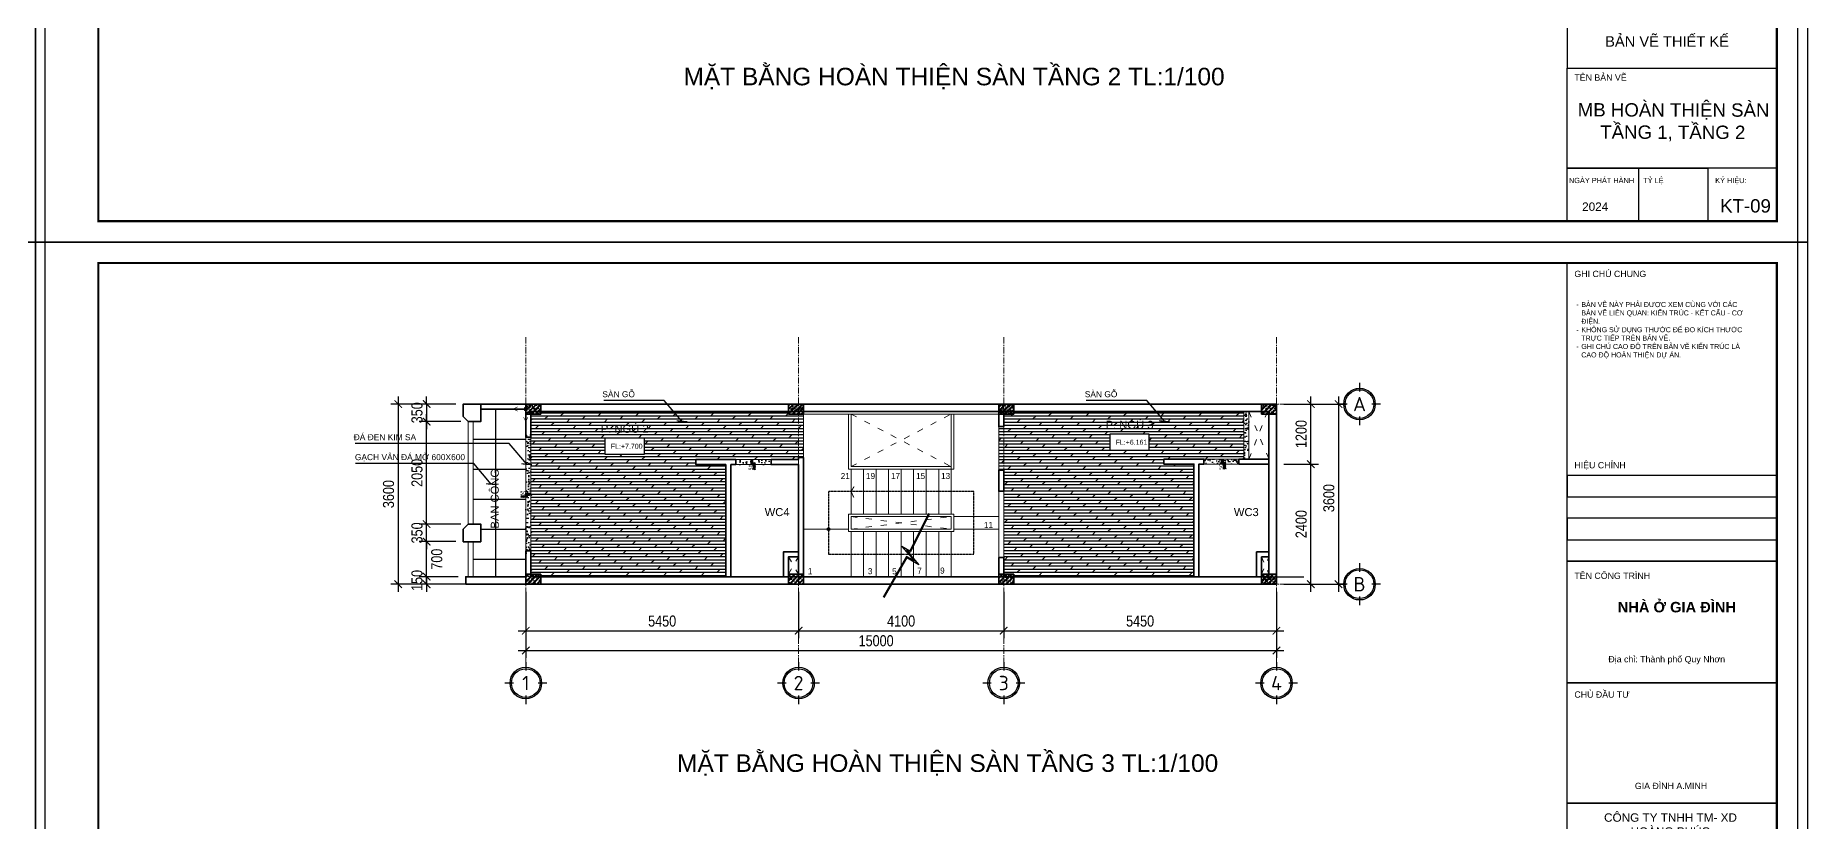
# Model space of a CAD drawing. Header units: inches. Extents: x 236662 to 497023, y -248575 to 81795.
# Drawn here: x 352879 to 388193, y -39983 to -24273 of the extents above; entities that cross this region are included whole.
import ezdxf
from ezdxf.enums import TextEntityAlignment as Align

# ---------------------------------------------------------------- set-up
doc = ezdxf.new("R2010")
doc.units = ezdxf.units.IN
doc.header["$LTSCALE"] = 10
doc.header["$MEASUREMENT"] = 0
for name, pattern in [('ACAD_ISO03W100', [30, 12, -18]), ('CENTER', [2, 1.25, -0.25, 0.25, -0.25]), ('DASHED2', [0.375, 0.25, -0.125])]:
    doc.linetypes.add(name, pattern=pattern)
for name, color, linetype in [('01. HP_TEXT', 9, 'Continuous'), ('07. HP_KY HIEU', 43, 'Continuous'), ('07. HP_KY HIEU @ 1', 43, 'Continuous'), ('08. HP_DIM', 118, 'Continuous'), ('hach', 7, 'Continuous'), ('TEXT', 2, 'Continuous')]:
    doc.layers.add(name, color=color, linetype=linetype)
for name, color, linetype, lineweight in [('02. HP_BE TONG', 1, 'Continuous', 35), ('03. HP_TUONG', 2, 'Continuous', 35), ('05. HP_TRUC', 251, 'CENTER', 5), ('06. HP_THAY 1', 134, 'Continuous', 15), ('06. HP_THAY 2', 147, 'Continuous', 13), ('09_HP_HATCH', 8, 'Continuous', 5), ('14. HP_OPENING', 250, 'ACAD_ISO03W100', 5), ('GHICHU', 7, 'Continuous', 9), ('N KHUAT', 8, 'Continuous', 5)]:
    doc.layers.add(name, color=color, linetype=linetype, lineweight=lineweight)
doc.layers.add('Tpl_Bound', color=1, linetype='Continuous', plot=False)
doc.styles.add('AVO', font='VAVOB.TTF')
doc.styles.add('BAOANNOTE', font='arial.ttf', dxfattribs={"width": 0.8})
doc.styles.add('ISOCP50', font='isocpeur.ttf')
doc.styles.get("Standard").update_dxf_attribs({"font": 'arial.ttf'})
doc.styles.add('TA1', font='arial.ttf')
doc.styles.add('Tahoma', font='tahoma.ttf')
doc.styles.add('TEXT (none)', font='arial.ttf')
doc.styles.add('text2', font='VHELVCN.TTF')
doc.dimstyles.new('AL-100', dxfattribs={"dimtxt": 220, "dimasz": 150, "dimexe": 150, "dimexo": 150, "dimgap": 80, "dimtad": 1, "dimdec": 0, "dimzin": 9, "dimtxsty": 'text2', "dimblk": 'ARCHTICK', "dimcen": 1, "dimdle": 150, "dimclrd": 256, "dimclre": 256, "dimclrt": 7, "dimadec": 0, "dimazin": 0, "dimtfac": 1, "dimtdec": 0, "dimtix": 1, "dimtmove": 2, "dimatfit": 3, "dimldrblk": 'ARCHTICK', "dimfxl": 1, "dimtolj": 1, "dimtzin": 0, "dimlwd": -1, "dimlwe": -1, "dimarcsym": 0})
pattern_1 = [(50, (0, 0), (179.315046, -15.688034), [18.75, -206.25]), (355, (0, 0), (-34.68783, 188.04803), [15, -165]), (100.451444, (14.94, -1.3), (144.62721, 172.36), [15.93505, -175.28553]), (46.1842, (0, 50), (266.81033, -41.37982), [28.125, -309.375]), (96.635635, (22.23, 46.55), (233.66549, 243.52965), [23.90259, -262.92844]), (351.18416, (0, 50), (233.66549, 243.52965), [22.5, -247.5]), (21, (25, 37.5), (149.226763, -100.65472), [18.75, -206.25]), (326, (25, 37.5), (60.82883, 181.28751), [15, -165]), (71.451445, (37.44, 29.11), (210.055594, 80.63279), [15.93505, -175.28553]), (37.5, (0, 0), (3.039964, 83.223463), [0, -163, 0, -167.5, 0, -165.625]), (7.5, (0, 0), (65.767384, 98.602928), [0, -95.5, 0, -159.25, 0, -63.125]), (327.5, (-55.75, 0), (133.455609, -5.638718), [0, -62.5, 0, -195, 0, -258.75]), (317.5, (-80.75, 0), (145.796542, 25.026246), [0, -81.25, 0, -129.5, 0, -183.75])]
pattern_2 = [(0, (0, 0), (0, 62.5), []), (45, (0, 0), (-125, 125), [88.38835, -176.7767])]

# ---------------------------------------------------------------- blocks, each defined once
blk = doc.blocks.new('_ArchTick')
at = {"color": 0, "linetype": 'ByBlock', "const_width": 0.15}
blk.add_lwpolyline([(-0.5, -0.5), (0.5, 0.5)], dxfattribs=at)
blk = doc.blocks.new('*D1162')
at = {"layer": '08. HP_DIM', "transparency": 16777216}
for p, q in [((362679, -35389), (362679, -36712)), ((377679, -35389), (377679, -36712)), ((362529, -36562), (377829, -36562))]:
    blk.add_line(p, q, dxfattribs=at)
at = {"layer": 'Defpoints', "color": 0, "transparency": 16777216}
for p in [(362679, -35239), (377679, -35239), (377679, -36562)]:
    blk.add_point(p, dxfattribs=at)
at = {"layer": '08. HP_DIM', "transparency": 16777216, "xscale": 150, "yscale": 150, "zscale": 150, "rotation": 180}
blk.add_blockref('_ArchTick', (362679, -36562), dxfattribs=at)
at = {"layer": '08. HP_DIM', "transparency": 16777216, "xscale": 150, "yscale": 150, "zscale": 150}
blk.add_blockref('_ArchTick', (377679, -36562), dxfattribs=at)
at = {"layer": '08. HP_DIM', "color": 7, "transparency": 16777216, "insert": (369679, -36370), "char_height": 220, "attachment_point": 5, "style": 'text2'}
blk.add_mtext('\\A1;15000', dxfattribs=at)
blk = doc.blocks.new('grid test1')
at = {"ltscale": 20}
for p, q in [((0, 440), (0, 260)), ((-260, 0), (-440, 0)), ((440, 0), (260, 0)), ((0, -260), (0, -440))]:
    blk.add_line(p, q, dxfattribs=at)
at = {"color": 251, "ltscale": 20, "true_color": 0x636466}
for radius in [330, 300]:
    blk.add_circle((0, 0), radius, dxfattribs=at)
at = {"layer": '01. HP_TEXT', "color": 2, "ltscale": 20, "true_color": 0xf1eb1f, "style": 'ISOCP50'}
blk.add_attdef('GRID', text='', height=300, dxfattribs=at).set_placement((-37, 0), align=Align.MIDDLE_CENTER)
blk = doc.blocks.new('zcsadsdasd3')
at = {"layer": '05. HP_TRUC', "ltscale": 10}
for p, q in [((-15000, 4933), (-15000, -1554)), ((-9550, 4933), (-9550, -1554)), ((-5450, 4933), (-5450, -1554)), ((0, 4933), (0, -1554)), ((-15930, 3600), (1239, 3600)), ((-15930, 0), (1239, 0))]:
    blk.add_line(p, q, dxfattribs=at)
at = {"layer": '07. HP_KY HIEU @ 1', "ltscale": 20}
ref = blk.add_blockref('grid test1', (1659, 3600), dxfattribs=dict(at, xscale=0.9555000001564621, yscale=0.9555000001564621, zscale=0.9555000001564621))
ref.add_attrib('GRID', 'A', dxfattribs={"layer": 'TEXT', "ltscale": 20, "height": 287, "style": 'ISOCP50'}).set_placement((1659, 3600), align=Align.MIDDLE_CENTER)
ref = blk.add_blockref('grid test1', (1659, 0), dxfattribs=dict(at, xscale=0.9555000001564621, yscale=0.9555000001564621, zscale=0.9555000001564621))
ref.add_attrib('GRID', 'B', dxfattribs={"layer": 'TEXT', "ltscale": 20, "height": 287, "style": 'ISOCP50'}).set_placement((1659, 0), align=Align.MIDDLE_CENTER)
ref = blk.add_blockref('grid test1', (-15000, -1975), dxfattribs=dict(at, xscale=0.9555000001564621, yscale=0.9555000001564621, zscale=0.9555000001564621))
ref.add_attrib('GRID', '1', dxfattribs={"layer": 'TEXT', "ltscale": 20, "height": 287, "style": 'ISOCP50'}).set_placement((-15000, -1975), align=Align.MIDDLE_CENTER)
ref = blk.add_blockref('grid test1', (-9550, -1975), dxfattribs=dict(at, xscale=0.9555000001564621, yscale=0.9555000001564621, zscale=0.9555000001564621))
ref.add_attrib('GRID', '2', dxfattribs={"layer": 'TEXT', "ltscale": 20, "height": 287, "style": 'ISOCP50'}).set_placement((-9550, -1975), align=Align.MIDDLE_CENTER)
ref = blk.add_blockref('grid test1', (-5450, -1975), dxfattribs=dict(at, xscale=0.9555000001564621, yscale=0.9555000001564621, zscale=0.9555000001564621))
ref.add_attrib('GRID', '3', dxfattribs={"layer": 'TEXT', "ltscale": 20, "height": 287, "style": 'ISOCP50'}).set_placement((-5450, -1975), align=Align.MIDDLE_CENTER)
ref = blk.add_blockref('grid test1', (0, -1975), dxfattribs=dict(at, xscale=0.9555000001564621, yscale=0.9555000001564621, zscale=0.9555000001564621))
ref.add_attrib('GRID', '4', dxfattribs={"layer": 'TEXT', "ltscale": 20, "height": 287, "style": 'ISOCP50'}).set_placement((0, -1975), align=Align.MIDDLE_CENTER)
blk = doc.blocks.new('*D1167')
at = {"layer": '08. HP_DIM', "transparency": 16777216}
for p, q in [((377829, -32839), (378516, -32839)), ((378366, -35389), (378366, -32689)), ((377829, -35239), (378516, -35239))]:
    blk.add_line(p, q, dxfattribs=at)
at = {"layer": 'Defpoints', "color": 0, "transparency": 16777216}
for p in [(377679, -32839), (378366, -32839), (377679, -35239)]:
    blk.add_point(p, dxfattribs=at)
at = {"layer": '08. HP_DIM', "transparency": 16777216, "xscale": 150, "yscale": 150, "zscale": 150}
for p, rotation in [((378366, -32839), 90), ((378366, -35239), 270)]:
    blk.add_blockref('_ArchTick', p, dxfattribs=dict(at, rotation=rotation))
at = {"layer": '08. HP_DIM', "color": 7, "transparency": 16777216, "insert": (378173, -34039), "char_height": 220, "attachment_point": 5, "rotation": 90, "style": 'text2'}
blk.add_mtext('\\A1;2400', dxfattribs=at)
blk = doc.blocks.new('*D1168')
at = {"layer": '08. HP_DIM', "transparency": 16777216}
for p, q in [((377829, -31639), (378516, -31639)), ((378366, -32989), (378366, -31489)), ((377829, -32839), (378516, -32839))]:
    blk.add_line(p, q, dxfattribs=at)
at = {"layer": 'Defpoints', "color": 0, "transparency": 16777216}
for p in [(377679, -31639), (378366, -31639), (377679, -32839)]:
    blk.add_point(p, dxfattribs=at)
at = {"layer": '08. HP_DIM', "transparency": 16777216, "xscale": 150, "yscale": 150, "zscale": 150}
for p, rotation in [((378366, -31639), 90), ((378366, -32839), 270)]:
    blk.add_blockref('_ArchTick', p, dxfattribs=dict(at, rotation=rotation))
at = {"layer": '08. HP_DIM', "color": 7, "transparency": 16777216, "insert": (378173, -32239), "char_height": 220, "attachment_point": 5, "rotation": 90, "style": 'text2'}
blk.add_mtext('\\A1;1200', dxfattribs=at)
blk = doc.blocks.new('KHUNG TEN A-3')
at = {"layer": '01. HP_TEXT'}
for points in [[(365, 220.95), (365, 292), (415, 292), (415, 220.95)], [(365, 241.41), (365, 236.3), (415, 236.3), (415, 241.41)], [(365, 231.18), (365, 236.3), (415, 236.3), (415, 231.18)], [(365, 231.18), (365, 226.07), (415, 226.07), (415, 231.18)], [(365, 220.95), (365, 226.07), (415, 226.07), (415, 220.95)], [(365, 191.95), (365, 220.95), (415, 220.95), (415, 191.95)], [(365, 163.34), (365, 191.95), (415, 191.95), (415, 163.34)], [(365, 116.74), (365, 163.34), (415, 163.34), (415, 116.74)], [(365, 61.35), (365, 41.47), (415, 41.47), (415, 61.35)], [(365, 17.61), (365, 41.47), (415, 41.47), (415, 17.61)], [(365, 5), (365, 17.61), (398.56, 17.61), (398.56, 5)], [(398.56, 5), (382.12, 5), (382.12, 17.61), (398.56, 17.61)], [(398.56, 5), (415, 5), (415, 17.61), (398.56, 17.61)]]:
    blk.add_lwpolyline(points, close=True, dxfattribs=at)
at = {"layer": '02. HP_BE TONG', "color": 1, "const_width": 0.5}
blk.add_lwpolyline([(15, 5), (415, 5), (415, 292), (15, 292)], close=True, dxfattribs=at)
at = {"layer": '06. HP_THAY 1'}
blk.add_lwpolyline([(0, 297), (420, 297), (420, 0), (0, 0)], close=True, dxfattribs=at)
at = {"layer": 'Defpoints'}
blk.add_lwpolyline([(0, 0), (420, 0), (420, 297), (0, 297)], close=True, dxfattribs=at)
at = {"layer": '01. HP_TEXT', "color": 7, "style": 'TA1'}
for s, height, p in [('GHI CHÚ CHUNG', 1.5, (366.75, 288.67)), ('HIỆU CHỈNH', 1.5, (366.75, 243.09)), ('TÊN CÔNG TRÌNH', 1.5, (366.75, 216.75)), ('CHỦ ĐẦU TƯ', 1.5, (366.75, 188.44)), ('TÊN BẢN VẼ', 1.5, (366.75, 38.47)), ('NGÀY PHÁT HÀNH', 1.25, (365.46, 14.06)), ('TỶ LỆ', 1.25, (383.16, 14.06)), ('KÝ HIỆU:', 1.25, (400.31, 14.06)), ('2024', 2, (368.6, 7.45))]:
    blk.add_text(s, height=height, dxfattribs=at).set_placement(p)
at = {"layer": '01. HP_TEXT', "style": 'TA1'}
blk.add_text('BẢN VẼ THIẾT KẾ', height=2.5, dxfattribs=at).set_placement((388.83, 47.82), align=Align.MIDDLE_CENTER)
at = {"layer": '01. HP_TEXT', "attachment_point": 1}
for s, width, gutter_width, heights, insert, char_height, style in [('\\pi-1.2,l2.4,t2.4,4.8;-^IBẢN VẼ NÀY PHẢI ĐƯỢC XEM CÙNG VỚI CÁC \\P\\pi0,t4.8;BẢN VẼ LIÊN QUAN: KIẾN TRÚC - KẾT CẤU - CƠ \\PĐIỆN.\\P\\pi-1.2,t2.4,4.8;-^IKHÔNG SỬ DỤNG THƯỚC ĐỂ ĐO KÍCH THƯỚC \\P\\pi0,t4.8;TRỰC TIẾP TRÊN BẢN VẼ.\\P\\pi-1.2,t2.4,4.8;-^IGHI CHÚ CAO ĐỘ TRÊN BẢN VẼ KIẾN TRÚC LÀ \\P\\pi0,t4.8;CAO ĐỘ HOÀN THIỆN DỰ ÁN.', 42.6333, 2.41, [32.36], (366, 282.73), 1.2, 'TEXT (none)'), ('\\pi10.25739;{\\fArial|b1|i0|c0|p34;NHÀ Ở GIA ĐÌNH}', 48.1904, 0.0339, [17.72], (366.81, 211.27), 2.5, 'TA1'), ('\\pi9.5649;CÔNG TY TNHH TM- XD \\P\\pi11.2177;      HOÀNG PHÚC', 53.4572, 0.0255, [0], (364.26, 160.88), 2, 'TA1')]:
    blk.add_mtext_dynamic_manual_height_columns(s, width=width, gutter_width=gutter_width, heights=heights, dxfattribs=dict(at, insert=insert, char_height=char_height, style=style))
at = {"layer": '01. HP_TEXT', "color": 7, "char_height": 1.5, "attachment_point": 1, "style": 'TA1'}
for s, width, insert in [('\\A1;\\pi-0.44848,l3,t7.05152,17.55152;Địa chỉ: Thành phố Quy Nhơn', 34.8513, (372.3, 198.36)), ('\\A1;\\pi-1.5,l3,t6,16.5;GIA ĐÌNH A.MINH', 42.6333, (379.66, 168.17))]:
    blk.add_mtext_dynamic_manual_height_columns(s, width=width, gutter_width=2.41, heights=[62.37], dxfattribs=dict(at, insert=insert))
blk = doc.blocks.new('*D1187')
at = {"layer": '08. HP_DIM', "transparency": 16777216}
for p, q in [((361279, -31639), (360548, -31639)), ((360698, -31639), (360698, -31489)), ((360698, -31639), (360698, -31989)), ((361379, -31989), (360548, -31989)), ((360698, -31989), (360698, -32139))]:
    blk.add_line(p, q, dxfattribs=at)
at = {"layer": 'Defpoints', "color": 0, "transparency": 16777216}
for p in [(361429, -31639, 6), (360698, -31989), (361529, -31989, 6)]:
    blk.add_point(p, dxfattribs=at)
at = {"layer": '08. HP_DIM', "transparency": 16777216, "xscale": 150, "yscale": 150, "zscale": 150}
for p, rotation in [((360698, -31639), 270), ((360698, -31989), 90)]:
    blk.add_blockref('_ArchTick', p, dxfattribs=dict(at, rotation=rotation))
at = {"layer": '08. HP_DIM', "color": 7, "transparency": 16777216, "insert": (360506, -31814), "char_height": 220, "attachment_point": 5, "rotation": 90, "style": 'text2'}
blk.add_mtext('\\A1;350', dxfattribs=at)
blk = doc.blocks.new('*D1188')
at = {"layer": '08. HP_DIM', "transparency": 16777216}
for p, q in [((360698, -35089), (360698, -34939)), ((361329, -35089), (360548, -35089)), ((361279, -35239), (360548, -35239)), ((360698, -35089), (360698, -35239)), ((360698, -35239), (360698, -35389))]:
    blk.add_line(p, q, dxfattribs=at)
at = {"layer": 'Defpoints', "color": 0, "transparency": 16777216}
for p in [(360698, -35239), (361429, -35239, 6), (361479, -35089, 6)]:
    blk.add_point(p, dxfattribs=at)
at = {"layer": '08. HP_DIM', "transparency": 16777216, "xscale": 150, "yscale": 150, "zscale": 150}
for p, rotation in [((360698, -35089), 270), ((360698, -35239), 90)]:
    blk.add_blockref('_ArchTick', p, dxfattribs=dict(at, rotation=rotation))
at = {"layer": '08. HP_DIM', "color": 7, "transparency": 16777216, "insert": (360506, -35164), "char_height": 220, "attachment_point": 5, "rotation": 90, "style": 'text2'}
blk.add_mtext('\\A1;150', dxfattribs=at)
blk = doc.blocks.new('Level mark - Plan 2')
blk.add_lwpolyline([(12.53, 0.4), (12.53, 3.6), (4.64, 3.6), (4.64, 0.4)], close=True)
at = {"style": 'BAOANNOTE', "flags": 8}
blk.add_attdef('FL%%P0.000', text='', height=2, dxfattribs=at).set_placement((9, 2), align=Align.MIDDLE_CENTER)
blk = doc.blocks.new('*D1326')
at = {"layer": '08. HP_DIM', "transparency": 16777216}
for p, q in [((-15000, -3750), (-15000, -5073)), ((0, -3750), (0, -5073)), ((-15150, -4923), (150, -4923))]:
    blk.add_line(p, q, dxfattribs=at)
at = {"layer": 'Defpoints', "color": 0, "transparency": 16777216}
for p in [(-15000, -3600), (0, -3600), (0, -4923)]:
    blk.add_point(p, dxfattribs=at)
at = {"layer": '08. HP_DIM', "transparency": 16777216, "xscale": 150, "yscale": 150, "zscale": 150, "rotation": 180}
blk.add_blockref('_ArchTick', (-15000, -4923), dxfattribs=at)
at = {"layer": '08. HP_DIM', "transparency": 16777216, "xscale": 150, "yscale": 150, "zscale": 150}
blk.add_blockref('_ArchTick', (0, -4923), dxfattribs=at)
at = {"layer": '08. HP_DIM', "color": 7, "transparency": 16777216, "insert": (-8000, -4731), "char_height": 220, "attachment_point": 5, "style": 'text2'}
blk.add_mtext('\\A1;15000', dxfattribs=at)
blk = doc.blocks.new('COT')
at = {"layer": '09_HP_HATCH'}
h = blk.add_hatch(dxfattribs=at)
h.set_pattern_fill('CHAU-01', color=256, scale=15, pattern_type=2)
h.set_pattern_definition([(50, (-55276.965, -37444.2), (107.58903, -9.41282), [11.25, -123.75]), (355, (-55276.97, -37444.2), (-20.8127, 112.82882), [9, -99]), (100.4514, (-55268, -37444.99), (86.7764, 103.41593), [9.56103, -105.17132]), (46.1842, (-55276.97, -37414.2), (160.08616, -24.82785), [16.875, -185.625]), (96.6356, (-55263.62, -37416.27), (140.1994, 146.11768), [14.34154, -157.75695]), (351.1842, (-55276.97, -37414.2), (140.1993, 146.1178), [13.5, -148.5]), (21, (-55261.965, -37421.7), (89.53606, -60.39283), [11.25, -123.75]), (326, (-55261.97, -37421.7), (36.4973, 108.7725), [9, -99]), (71.4514, (-55254.5, -37426.73), (126.0334, 48.37957), [9.56103, -105.17132]), (37.5, (-55276.965, -37444.2), (1.823978, 49.934078), [0, -97.8, 0, -100.5, 0, -99.375]), (7.5, (-55276.965, -37444.2), (39.46043, 59.161757), [0, -57.3, 0, -95.55, 0, -37.875]), (327.5, (-55310.415, -37444.2), (80.073365, -3.38323), [0, -37.5, 0, -117, 0, -155.25]), (317.5, (-55325.415, -37444.2), (87.477925, 15.01575), [0, -48.75, 0, -77.7, 0, -110.25]), (45, (-55276.965, -37444.2), (-45.07806, 45.07806), []), (45, (-55276.965, -37425.827), (-45.07806, 45.07806), [])])
h.paths.add_polyline_path([(0, -200), (300, -200), (300, 0), (0, 0)])
at = {"layer": '02. HP_BE TONG'}
blk.add_lwpolyline([(0, -200), (300, -200), (300, 0), (0, 0)], close=True, dxfattribs=at)
blk = doc.blocks.new('ádasdwdczxzc')
at = {"layer": '03. HP_TUONG'}
for p in [(-15000, 3600), (-9750, 3600), (-5550, 3600), (-300, 3600), (-15000, 200), (-9750, 200), (-5550, 200), (-300, 200)]:
    blk.add_blockref('COT', p, dxfattribs=at)
blk = doc.blocks.new('*D1327')
at = {"layer": '08. HP_DIM', "transparency": 16777216}
for p, q in [((-15000, -3750), (-15000, -4679)), ((-9550, -3750), (-9550, -4679)), ((-15150, -4529), (-9400, -4529))]:
    blk.add_line(p, q, dxfattribs=at)
at = {"layer": 'Defpoints', "color": 0, "transparency": 16777216}
for p in [(-15000, -3600), (-9550, -3600), (-9550, -4529)]:
    blk.add_point(p, dxfattribs=at)
at = {"layer": '08. HP_DIM', "transparency": 16777216, "xscale": 150, "yscale": 150, "zscale": 150, "rotation": 180}
blk.add_blockref('_ArchTick', (-15000, -4529), dxfattribs=at)
at = {"layer": '08. HP_DIM', "transparency": 16777216, "xscale": 150, "yscale": 150, "zscale": 150}
blk.add_blockref('_ArchTick', (-9550, -4529), dxfattribs=at)
at = {"layer": '08. HP_DIM', "color": 7, "transparency": 16777216, "insert": (-12275, -4337), "char_height": 220, "attachment_point": 5, "style": 'text2'}
blk.add_mtext('\\A1;5450', dxfattribs=at)
blk = doc.blocks.new('*D1328')
at = {"layer": '08. HP_DIM', "transparency": 16777216}
for p, q in [((-9550, -3750), (-9550, -4679)), ((-5450, -3750), (-5450, -4679)), ((-9700, -4529), (-5300, -4529))]:
    blk.add_line(p, q, dxfattribs=at)
at = {"layer": 'Defpoints', "color": 0, "transparency": 16777216}
for p in [(-9550, -3600), (-5450, -3600), (-5450, -4529)]:
    blk.add_point(p, dxfattribs=at)
at = {"layer": '08. HP_DIM', "transparency": 16777216, "xscale": 150, "yscale": 150, "zscale": 150, "rotation": 180}
blk.add_blockref('_ArchTick', (-9550, -4529), dxfattribs=at)
at = {"layer": '08. HP_DIM', "transparency": 16777216, "xscale": 150, "yscale": 150, "zscale": 150}
blk.add_blockref('_ArchTick', (-5450, -4529), dxfattribs=at)
at = {"layer": '08. HP_DIM', "color": 7, "transparency": 16777216, "insert": (-7500, -4337), "char_height": 220, "attachment_point": 5, "style": 'text2'}
blk.add_mtext('\\A1;4100', dxfattribs=at)
blk = doc.blocks.new('*D1329')
at = {"layer": '08. HP_DIM', "transparency": 16777216}
for p, q in [((-5450, -3750), (-5450, -4679)), ((0, -3750), (0, -4679)), ((-5600, -4529), (150, -4529))]:
    blk.add_line(p, q, dxfattribs=at)
at = {"layer": 'Defpoints', "color": 0, "transparency": 16777216}
for p in [(-5450, -3600), (0, -3600), (0, -4529)]:
    blk.add_point(p, dxfattribs=at)
at = {"layer": '08. HP_DIM', "transparency": 16777216, "xscale": 150, "yscale": 150, "zscale": 150, "rotation": 180}
blk.add_blockref('_ArchTick', (-5450, -4529), dxfattribs=at)
at = {"layer": '08. HP_DIM', "transparency": 16777216, "xscale": 150, "yscale": 150, "zscale": 150}
blk.add_blockref('_ArchTick', (0, -4529), dxfattribs=at)
at = {"layer": '08. HP_DIM', "color": 7, "transparency": 16777216, "insert": (-2725, -4337), "char_height": 220, "attachment_point": 5, "style": 'text2'}
blk.add_mtext('\\A1;5450', dxfattribs=at)
blk = doc.blocks.new('*D1330')
at = {"layer": '08. HP_DIM', "transparency": 16777216}
for p, q in [((365, 0), (1389, 0)), ((1239, 150), (1239, -3750)), ((365, -3600), (1389, -3600))]:
    blk.add_line(p, q, dxfattribs=at)
at = {"layer": 'Defpoints', "color": 0, "transparency": 16777216}
for p in [(215, 0), (215, -3600), (1239, -3600)]:
    blk.add_point(p, dxfattribs=at)
at = {"layer": '08. HP_DIM', "transparency": 16777216, "xscale": 150, "yscale": 150, "zscale": 150}
for p, rotation in [((1239, 0), 90), ((1239, -3600), 270)]:
    blk.add_blockref('_ArchTick', p, dxfattribs=dict(at, rotation=rotation))
at = {"layer": '08. HP_DIM', "color": 7, "transparency": 16777216, "insert": (1047, -1880), "char_height": 220, "attachment_point": 5, "rotation": 90, "style": 'text2'}
blk.add_mtext('\\A1;3600', dxfattribs=at)
blk = doc.blocks.new('Step Symbol - Metric')
h = blk.add_hatch()
h.set_pattern_fill('_USER', color=0, angle=45, style=0, pattern_type=0)
h.set_pattern_definition([(45, (0, 4), (-0.70711, 0.70711), [])])
h.paths.add_polyline_path([(8, 0), (8, -3), (-3, -3), (-3, 1), (-8, 1), (-8, 4), (0, 4), (0, 0)])
at = {"color": 0}
blk.add_lwpolyline([(8, 0), (0, 0), (0, 4), (-8, 4)], dxfattribs=at)
blk.add_attdef('Step', (2, 2), '', height=3, dxfattribs=at)
blk = doc.blocks.new('*D1325')
at = {"layer": '08. HP_DIM', "transparency": 16777216}
for p, q in [((-17549, 150), (-17549, -3750)), ((-16400, 0), (-17699, 0)), ((-16400, -3600), (-17699, -3600))]:
    blk.add_line(p, q, dxfattribs=at)
at = {"layer": 'Defpoints', "color": 0, "transparency": 16777216}
for p in [(-16250, 0, 6), (-17549, -3600), (-16250, -3600, 6)]:
    blk.add_point(p, dxfattribs=at)
at = {"layer": '08. HP_DIM', "transparency": 16777216, "xscale": 150, "yscale": 150, "zscale": 150}
for p, rotation in [((-17549, 0), 90), ((-17549, -3600), 270)]:
    blk.add_blockref('_ArchTick', p, dxfattribs=dict(at, rotation=rotation))
at = {"layer": '08. HP_DIM', "color": 7, "transparency": 16777216, "insert": (-17742, -1800), "char_height": 220, "attachment_point": 5, "rotation": 90, "style": 'text2'}
blk.add_mtext('\\A1;3600', dxfattribs=at)
blk = doc.blocks.new('*D1211')
at = {"layer": '08. HP_DIM', "transparency": 16777216}
for p, q in [((360698, -35239), (360698, -34239)), ((361279, -34389), (360548, -34389)), ((361329, -35089), (360548, -35089))]:
    blk.add_line(p, q, dxfattribs=at)
at = {"layer": 'Defpoints', "color": 0, "transparency": 16777216}
for p in [(360698, -34389), (361429, -34389, -319), (361479, -35089, -319)]:
    blk.add_point(p, dxfattribs=at)
at = {"layer": '08. HP_DIM', "transparency": 16777216, "xscale": 150, "yscale": 150, "zscale": 150}
for p, rotation in [((360698, -34389), 90), ((360698, -35089), 270)]:
    blk.add_blockref('_ArchTick', p, dxfattribs=dict(at, rotation=rotation))
at = {"layer": '08. HP_DIM', "color": 7, "transparency": 16777216, "insert": (360901, -34739), "char_height": 220, "attachment_point": 5, "rotation": 90, "style": 'text2'}
blk.add_mtext('\\A1;700', dxfattribs=at)
blk = doc.blocks.new('*D1212')
at = {"layer": '08. HP_DIM', "transparency": 16777216}
for p, q in [((360698, -34039), (360698, -33889)), ((361379, -34039), (360548, -34039)), ((360698, -34389), (360698, -34039)), ((361279, -34389), (360548, -34389)), ((360698, -34389), (360698, -34539))]:
    blk.add_line(p, q, dxfattribs=at)
at = {"layer": 'Defpoints', "color": 0, "transparency": 16777216}
for p in [(360698, -34039), (361529, -34039, -319), (361429, -34389, -319)]:
    blk.add_point(p, dxfattribs=at)
at = {"layer": '08. HP_DIM', "transparency": 16777216, "xscale": 150, "yscale": 150, "zscale": 150}
for p, rotation in [((360698, -34039), 270), ((360698, -34389), 90)]:
    blk.add_blockref('_ArchTick', p, dxfattribs=dict(at, rotation=rotation))
at = {"layer": '08. HP_DIM', "color": 7, "transparency": 16777216, "insert": (360506, -34214), "char_height": 220, "attachment_point": 5, "rotation": 90, "style": 'text2'}
blk.add_mtext('\\A1;350', dxfattribs=at)
blk = doc.blocks.new('*D1213')
at = {"layer": '08. HP_DIM', "transparency": 16777216}
for p, q in [((361379, -31989), (360548, -31989)), ((360698, -34189), (360698, -31839)), ((361379, -34039), (360548, -34039))]:
    blk.add_line(p, q, dxfattribs=at)
at = {"layer": 'Defpoints', "color": 0, "transparency": 16777216}
for p in [(360698, -31989), (361529, -31989, -319), (361529, -34039, -319)]:
    blk.add_point(p, dxfattribs=at)
at = {"layer": '08. HP_DIM', "transparency": 16777216, "xscale": 150, "yscale": 150, "zscale": 150}
for p, rotation in [((360698, -31989), 90), ((360698, -34039), 270)]:
    blk.add_blockref('_ArchTick', p, dxfattribs=dict(at, rotation=rotation))
at = {"layer": '08. HP_DIM', "color": 7, "transparency": 16777216, "insert": (360506, -33014), "char_height": 220, "attachment_point": 5, "rotation": 90, "style": 'text2'}
blk.add_mtext('\\A1;2050', dxfattribs=at)
blk = doc.blocks.new('DINHVIGACH')
at = {"linetype": 'Continuous'}
h = blk.add_hatch(color=256, dxfattribs=at)
edge = h.paths.add_edge_path()
edge.add_ellipse((0, 0), major_axis=(133, 0), ratio=1, start_angle=-0.00147, end_angle=359.99853, ccw=False)
at = {"const_width": 50}
for points in [[(0, 0), (1000, 0)], [(0, -1000), (0, 0)], [(648, 175), (1000, 0), (648, -175)], [(-175, -648), (0, -1000), (175, -648)]]:
    blk.add_lwpolyline(points, dxfattribs=at)
at = {"extrusion": (0, 0, -1)}
blk.add_ellipse((0, 0), major_axis=(133, 0), ratio=1, start_param=2.56493945268e-05, end_param=6.283210956574112, dxfattribs=at)
blk = doc.blocks.new('mb tang 3')
at = {"layer": '07. HP_KY HIEU'}
h = blk.add_hatch(color=256, dxfattribs=at)
h.dxf.hatch_style = 1
edge = h.paths.add_edge_path()
edge.add_arc((-8950, -2500), 25, 0, 360)
at = {"layer": '03. HP_TUONG'}
for p, q in [((-750, -1100), (-750, -1200)), ((-5550, -3067.5), (-5450, -3067.5)), ((-400, -3450), (-400, -2950)), ((-400, -2950), (-150, -2950)), ((-300, -3450), (-300, -3050)), ((-300, -3050), (-150, -3050))]:
    blk.add_line(p, q, dxfattribs=at)
for points in [[(-16250, -250), (-16150, -350), (-15900, -350), (-15900, 0), (-16250, 0), (-16250, -250)], [(-15900, 0), (-15000, 0), (-15000, -100), (-15900, -100)], [(-15000, -2935), (-15000, -3600), (0, -3600), (0, 0), (-15000, 0), (-15000, -665), (-14900, -665), (-14900, -150), (-150, -150), (-150, -3450), (-14900, -3450), (-14900, -2935)], [(-5550, -150), (-5450, -150), (-5450, -450), (-5550, -450)], [(-9550, -1110), (-9550, -1070), (-9450, -1070), (-9450, -3450), (-9550, -3450), (-9550, -1210), (-10100, -1210), (-10100, -1110)], [(-16250, -2500), (-16150, -2400), (-15900, -2400), (-15900, -2750), (-16250, -2750), (-16250, -2500)], [(-16200, -3600), (-15000, -3600), (-15000, -3450), (-16200, -3450)]]:
    blk.add_lwpolyline(points, close=True, dxfattribs=at)
for points in [[(-10800, -1210), (-10800, -1110), (-11600, -1110), (-11600, -1210), (-11000, -1210)], [(-11000, -3450), (-11000, -1210)], [(-10900, -3450), (-10900, -1210), (-10800, -1210)], [(-5450, -1742.5), (-5450, -1320), (-5550, -1320), (-5550, -1742.5), (-5450, -1742.5)], [(-1550, -3450), (-1550, -1200), (-1450, -1200), (-1450, -1100), (-2250, -1100), (-2250, -1200), (-1650, -1200), (-1650, -3450)], [(-750, -1100), (-150, -1100)], [(-750, -1200), (-150, -1200)], [(-9850, -3450), (-9850, -2950), (-9550, -2950)], [(-9750, -3450), (-9750, -3050), (-9550, -3050)], [(-5550, -3067.5), (-5550, -3450), (-5450, -3450), (-5450, -3067.5)]]:
    blk.add_lwpolyline(points, dxfattribs=at)
at = {"layer": '06. HP_THAY 1'}
for points in [[(-16150, -350), (-16050, -350), (-16050, -2400), (-16150, -2400)], [(-9450, -200), (-5550, -200), (-5550, -150), (-9450, -150)], [(-5450, -1742.5), (-5550, -1742.5), (-5550, -3067.5), (-5450, -3067.5)], [(-8550, -2200), (-6450, -2200), (-6450, -2550), (-8550, -2550)], [(-8500, -2250), (-6500, -2250), (-6500, -2500), (-8500, -2500)], [(-16150, -2750), (-16050, -2750), (-16050, -3450), (-16150, -3450)]]:
    blk.add_lwpolyline(points, close=True, dxfattribs=at)
for points in [[(-8550, -200), (-8550, -1300), (-6450, -1300), (-6450, -200)], [(-8500, -200), (-8500, -1250), (-6500, -1250), (-6500, -200)]]:
    blk.add_lwpolyline(points, dxfattribs=at)
at = {"layer": '06. HP_THAY 2'}
for p, q in [((-9450, -1070), (-9450, -200)), ((-8500, -1300), (-8500, -2200))]:
    blk.add_line(p, q, dxfattribs=at)
for points in [[(-6450, -2250), (-5550, -2250), (-5550, -200), (-6500, -200), (-6500, -2200), (-6450, -2200)], [(-650, -150), (-550, -150), (-550, -1100), (-650, -1100)], [(-15000, -665), (-14900, -665), (-14900, -2935), (-15000, -2935)], [(-10800, -1110), (-10100, -1110), (-10100, -1210), (-10800, -1210)], [(-8250, -2200), (-8250, -1300), (-8000, -1300), (-8000, -2200)], [(-8000, -2200), (-8000, -1300), (-7750, -1300), (-7750, -2200)], [(-7750, -2200), (-7750, -1300), (-7500, -1300), (-7500, -2200)], [(-7500, -2200), (-7500, -1300), (-7250, -1300), (-7250, -2200)], [(-7250, -2200), (-7250, -1300), (-7000, -1300), (-7000, -2200)], [(-7000, -2200), (-7000, -1300), (-6750, -1300), (-6750, -2200)], [(-6750, -2200), (-6750, -1300), (-6500, -1300), (-6500, -2200)], [(-1450, -1100), (-750, -1100), (-750, -1200), (-1450, -1200)], [(-6450, -2250), (-5550, -2250), (-5550, -2500), (-6450, -2500)], [(-8500, -3450), (-8500, -2550), (-8250, -2550), (-8250, -3450)], [(-8250, -3450), (-8250, -2550), (-8000, -2550), (-8000, -3450)], [(-8000, -3450), (-8000, -2550), (-7750, -2550), (-7750, -3450)], [(-7750, -3450), (-7750, -2550), (-7500, -2550), (-7500, -3450)], [(-7500, -3450), (-7500, -2550), (-7250, -2550), (-7250, -3450)], [(-7250, -3450), (-7250, -2550), (-7000, -2550), (-7000, -3450)], [(-7000, -3450), (-7000, -2550), (-6750, -2550), (-6750, -3450)], [(-6750, -3450), (-6750, -2550), (-6500, -2550), (-6500, -3450)]]:
    blk.add_lwpolyline(points, close=True, dxfattribs=at)
for points in [[(-8550, -2500), (-9450, -2500), (-9450, -3450), (-8500, -3450), (-8500, -2550)], [(-6450, -2500), (-5550, -2500), (-5550, -3450), (-6500, -3450), (-6500, -2550)], [(-6450, -2500), (-6450, -2550), (-6500, -2550)]]:
    blk.add_lwpolyline(points, dxfattribs=at)
at = {"layer": '07. HP_KY HIEU', "linetype": 'DASHED2'}
blk.add_lwpolyline([(-8950, -1750), (-8950, -3000), (-6050, -3000), (-6050, -1750)], close=True, dxfattribs=at)
at = {"layer": '07. HP_KY HIEU'}
for points in [[(-6951.7, -2187.3), (-7328.1, -2939.1), (-7483.3, -2849.5), (-7234.9, -3136.1), (-7390.1, -3046.5), (-7859.8, -3860.1)], [(-6935, -2196.9), (-7321, -2965.5), (-7393.4, -2923.7), (-7145, -3210.3), (-7383, -3072.9), (-7843.1, -3869.7)]]:
    blk.add_lwpolyline(points, dxfattribs=at)
blk.add_circle((-8950, -2500), 25, dxfattribs=at)
at = {"layer": '08. HP_DIM'}
blk.add_line((-400, -3450), (546.9, -3450), dxfattribs=at)
at = {"layer": '14. HP_OPENING'}
for p, q in [((-8500, -200), (-6500, -1250)), ((-8500, -1250), (-6500, -200)), ((-550, -150), (-150, -1100)), ((-550, -1100), (-200, -200)), ((-8500, -2250), (-6500, -2500)), ((-8500, -2500), (-6500, -2250)), ((-9750, -3050), (-9550, -3400)), ((-9750, -3400), (-9550, -3050)), ((-300, -3050), (-150, -3400)), ((-300, -3400), (-150, -3050))]:
    blk.add_line(p, q, dxfattribs=at)
at = {"layer": 'N KHUAT', "linetype": 'Continuous', "const_width": 20}
blk.add_lwpolyline([(-8446.4, -1865.5), (-8500, -1750), (-8439.4, -1646)], dxfattribs=at)
ref = blk.add_blockref('Level mark - Plan 2', (-13883.8, -1043.1), dxfattribs=dict(xscale=100, yscale=100, zscale=100))
ref.add_attrib('FL%%P0.000', 'FL:+7.700', dxfattribs={"height": 100, "style": 'BAOANNOTE'}).set_placement((-12983.8, -843.1), align=Align.MIDDLE_CENTER)
ref = blk.add_blockref('Level mark - Plan 2', (-3797.3, -963.1), dxfattribs=dict(xscale=100, yscale=100, zscale=100))
ref.add_attrib('FL%%P0.000', 'FL:+6.161', dxfattribs={"height": 100, "style": 'BAOANNOTE'}).set_placement((-2897.3, -763.1), align=Align.MIDDLE_CENTER)
at = {"layer": '07. HP_KY HIEU @ 1'}
ref = blk.add_blockref('Step Symbol - Metric', (-10450, -1210), dxfattribs=dict(at, xscale=-12.50000000000004, yscale=12.50000000000004, zscale=12.5, rotation=90))
ref.add_attrib('Step', '50', (-10468.4, -1324.3), dxfattribs={"layer": '0', "color": 7, "height": 75, "rotation": 90, "style": 'Tahoma'})
ref = blk.add_blockref('Step Symbol - Metric', (-1050, -1200), dxfattribs=dict(at, xscale=-12.50000000000004, yscale=12.50000000000004, zscale=12.5, rotation=90))
ref.add_attrib('Step', '50', (-1068.4, -1314.3), dxfattribs={"layer": '0', "color": 7, "height": 75, "rotation": 90, "style": 'Tahoma'})
ref = blk.add_blockref('Step Symbol - Metric', (-15000, -1833), dxfattribs=dict(at, xscale=-12.5, yscale=12.5, zscale=12.5))
ref.add_attrib('Step', '50', (-15114.3, -1814.6), dxfattribs={"layer": '0', "color": 7, "height": 75, "style": 'Tahoma'})
at = {"layer": '08. HP_DIM'}
blk.add_blockref('ádasdwdczxzc', (0, -3600), dxfattribs=at)
at = {"layer": '01. HP_TEXT', "style": 'TEXT (none)'}
for s, p in [('P. NGỦ 3 ', (-3414.3, -494.3)), ('P. NGỦ 2 ', (-13500.9, -574.3)), ('WC4', (-10226.3, -2239.1)), ('WC3', (-851.3, -2239.1))]:
    blk.add_text(s, height=159.88, dxfattribs=at).set_placement(p)
blk.add_text('BAN CÔNG', height=159.88, rotation=90, dxfattribs=at).set_placement((-15540.5, -2487.3))
at = {"layer": 'GHICHU', "color": 0, "linetype": 'Continuous', "style": 'AVO'}
for s, p in [('21', (-8706.7, -1497.8)), ('19', (-8201.3, -1497.8)), ('17', (-7701.3, -1497.8)), ('15', (-7201.3, -1497.8)), ('13', (-6701.3, -1497.8)), ('11', (-5844.7, -2476.2)), ('1', (-9364.4, -3399.4)), ('3', (-8164.4, -3399.4)), ('5', (-7679.1, -3403.5)), ('7', (-7176.8, -3390.1)), ('9', (-6721.2, -3387.9))]:
    blk.add_text(s, height=121, dxfattribs=at).set_placement(p)
at = {"layer": '08. HP_DIM'}
dim = blk.add_linear_dim(base=(-17549.4, -3600, -6.3), p1=(-16250, 0), p2=(-16250, -3600), angle=90, dimstyle='AL-100', dxfattribs=at)
dim.commit()
dim.dimension.update_dxf_attribs({"geometry": '*D1325', "text_midpoint": (-17741.7, -1800, -6.3)})
dim = blk.add_linear_dim(base=(1239.1, -3600), p1=(215, 0), p2=(215, -3600), angle=90, dimstyle='AL-100', dxfattribs=at)
dim.commit()
dim.dimension.update_dxf_attribs({"geometry": '*D1330', "text_midpoint": (1046.7, -1880), "dimtype": 128})
dim = blk.add_linear_dim(base=(0, -4922.9), p1=(-15000, -3600), p2=(0, -3600), dimstyle='AL-100', dxfattribs=at)
dim.commit()
dim.dimension.update_dxf_attribs({"geometry": '*D1326', "text_midpoint": (-8000, -4730.6), "dimtype": 128})
for base, p1, p2, picture, middle in [((-9550, -4529), (-15000, -3600), (-9550, -3600), '*D1327', (-12275, -4336.7)), ((-5450, -4529), (-9550, -3600), (-5450, -3600), '*D1328', (-7500, -4336.7)), ((0, -4529), (-5450, -3600), (0, -3600), '*D1329', (-2725, -4336.7))]:
    dim = blk.add_linear_dim(base=base, p1=p1, p2=p2, dimstyle='AL-100', dxfattribs=at)
    dim.commit()
    dim.dimension.update_dxf_attribs({"geometry": picture, "text_midpoint": middle})

msp = doc.modelspace()

# ---------------------------------------------------------------- hatches: boundary and pattern name
at = {"layer": 'hach'}
h = msp.add_hatch(dxfattribs=at)
h.set_pattern_fill('_USER', color=8, scale=600, pattern_type=0)
h.set_pattern_definition([(0, (362679.3, -31739.2), (0, 600), [])])
h.paths.add_polyline_path([(361779.3, -31739.2), (362679.3, -31739.2), (362679.3, -35089.2), (361629.3, -35089.2), (361629.3, -34389.2), (361779.3, -34389.2), (361779.3, -34039.2), (361629.3, -34039.2), (361629.3, -31989.2), (361779.3, -31989.2)])
h = msp.add_hatch(dxfattribs=at)
h.set_pattern_fill('_USER', color=8, scale=600, angle=90, pattern_type=0)
h.set_pattern_definition([(90, (362679.3, -31739.2), (-600, 4e-14), [])])
h.paths.add_polyline_path([(361779.3, -31739.2), (362679.3, -31739.2), (362679.3, -35089.2), (361629.3, -35089.2), (361629.3, -34389.2), (361779.3, -34389.2), (361779.3, -34039.2), (361629.3, -34039.2), (361629.3, -31989.2), (361779.3, -31989.2)])
h = msp.add_hatch(dxfattribs=at)
h.set_pattern_fill('DOLMIT', color=8, scale=250)
h.set_pattern_definition(pattern_2)
h.paths.add_polyline_path([(368129.3, -31839.2), (367929.3, -31839.2), (367929.3, -31789.2), (362979.3, -31789.2), (362979.3, -31839.2), (362779.3, -31839.2), (362779.3, -32239.2), (362779.3, -34639.2), (362779.3, -35039.2), (362979.3, -35039.2), (362979.3, -35089.2), (366679.3, -35089.2), (366679.3, -32849.2), (366079.3, -32849.2), (366079.3, -32749.2), (366879.3, -32749.2), (367579.3, -32749.2), (368129.3, -32749.2), (368129.3, -32709.2)])
h.paths.add_polyline_path([(365048, -32322.3), (365048, -32642.3), (364259.7, -32642.3), (364259.7, -32322.3)], flags=16)
h.paths.add_polyline_path([(368229.3, -31839.2), (368129.3, -31839.2), (368129.3, -32709.2), (368229.3, -32709.2)])
h.paths.add_polyline_path([(364353.5, -32559.5), (365037.5, -32559.5), (365037.5, -32406.4), (364353.5, -32406.4)], flags=8)
h.paths.add_polyline_path([(364127.7, -32267), (365246.9, -32267), (365246.9, -31962.5), (364127.7, -31962.5)], flags=24)
h = msp.add_hatch(dxfattribs=at)
h.set_pattern_fill('DOLMIT', color=8, scale=250)
h.set_pattern_definition(pattern_2)
h.paths.add_polyline_path([(372229.3, -32089.2), (372129.3, -32089.2), (372129.3, -32959.2), (372229.3, -32959.2)])
h.paths.add_polyline_path([(376029.3, -32839.2), (375429.3, -32839.2), (375429.3, -32739.2), (376229.3, -32739.2), (376929.3, -32739.2), (377029.3, -32739.2), (377029.3, -31789.2), (372429.3, -31789.2), (372429.3, -31839.2), (372229.3, -31839.2), (372229.3, -32089.2), (372229.3, -35039.2), (372429.3, -35039.2), (372429.3, -35089.2), (376029.3, -35089.2)])
h.paths.add_polyline_path([(374346.2, -32562.3), (374346.2, -32242.3), (375134.6, -32242.3), (375134.6, -32562.3)], flags=16)
h.paths.add_polyline_path([(374440, -32479.5), (375124.1, -32479.5), (375124.1, -32326.4), (374440, -32326.4)], flags=8)
h.paths.add_polyline_path([(374214.2, -32187.1), (375333.5, -32187.1), (375333.5, -31882.5), (374214.2, -31882.5)], flags=24)
h = msp.add_hatch(dxfattribs=at)
h.set_pattern_fill('AR-CONC', color=8, scale=25)
h.set_pattern_definition(pattern_1)
h.paths.add_polyline_path([(377129.3, -31789.2), (377029.3, -31789.2), (377029.3, -32739.2), (377129.3, -32739.2)])
h = msp.add_hatch(dxfattribs=at)
h.set_pattern_fill('AR-CONC', color=8, scale=25)
h.set_pattern_definition(pattern_1)
h.paths.add_polyline_path([(362779.3, -32239.2), (362679.3, -32239.2), (362679.3, -33422.2), (362779.3, -33422.2)])
h.paths.add_polyline_path([(362779.3, -33422.2), (362679.3, -33422.2), (362679.3, -34639.2), (362779.3, -34639.2)])
h = msp.add_hatch(dxfattribs=at)
h.set_pattern_fill('AR-CONC', color=8, scale=25)
h.set_pattern_definition(pattern_1)
h.paths.add_polyline_path([(367179.3, -32749.2), (366879.3, -32749.2), (366879.3, -32849.2), (367179.3, -32849.2)])
h.paths.add_polyline_path([(367579.3, -32749.2), (367179.3, -32749.2), (367179.3, -32849.2), (367579.3, -32849.2)])
h = msp.add_hatch(dxfattribs=at)
h.set_pattern_fill('AR-CONC', color=8, scale=25)
h.set_pattern_definition(pattern_1)
h.paths.add_polyline_path([(376579.3, -32739.2), (376229.3, -32739.2), (376229.3, -32839.2), (376579.3, -32839.2)])
h.paths.add_polyline_path([(376929.3, -32739.2), (376579.3, -32739.2), (376579.3, -32839.2), (376929.3, -32839.2)])

# ---------------------------------------------------------------- linework, layer by layer
at = {"layer": '06. HP_THAY 2'}
msp.add_lwpolyline([(361779.3, -31739.2), (362679.3, -31739.2), (362679.3, -35089.2), (361629.3, -35089.2), (361629.3, -34389.2), (361779.3, -34389.2), (361779.3, -34039.2), (361629.3, -34039.2), (361629.3, -31989.2), (361779.3, -31989.2)], close=True, dxfattribs=at)
at = {"layer": '08. HP_DIM'}
msp.add_line((363627.3, -35239.2), (359995.7, -35239.2), dxfattribs=at)
for points in [[(367829.3, -35089.2), (367829.3, -34589.2), (368129.3, -34589.2)], [(367929.3, -35089.2), (367929.3, -34689.2), (368129.3, -34689.2)]]:
    msp.add_lwpolyline(points, dxfattribs=at)
at = {"layer": 'Tpl_Bound', "color": 1}
for points in [[(317662, -28403.8), (317662, -3500.1), (353071.4, -3500.1), (353071.4, -28403.8)], [(352879.4, -28403.8), (352879.4, -3500.1), (388288.8, -3500.1), (388288.8, -28403.8)], [(317662, -53307.6), (317662, -28403.8), (353071.4, -28403.8), (353071.4, -53307.6)], [(352879.4, -53307.6), (352879.4, -28403.8), (388288.8, -28403.8), (388288.8, -53307.6)]]:
    msp.add_lwpolyline(points, close=True, dxfattribs=at)

# ---------------------------------------------------------------- block references
at = {"color": 1, "xscale": 83.85096877510341, "yscale": 83.85096877510341, "zscale": 83.85096877510341}
for p in [(352879.4, -28403.8, 10.3), (352879.4, -53307.6, 20.6)]:
    msp.add_blockref('KHUNG TEN A-3', p, dxfattribs=at)
msp.add_blockref('mb tang 3', (377679.3, -31639.2))
at = {"layer": '07. HP_KY HIEU', "xscale": 0.25, "yscale": 0.25, "zscale": 0.25, "rotation": 270}
msp.add_blockref('DINHVIGACH', (362679.3, -31739.2), dxfattribs=at)
at = {"layer": '08. HP_DIM'}
msp.add_blockref('zcsadsdasd3', (377679.3, -35239.2), dxfattribs=at)

# ---------------------------------------------------------------- texts
at = {"attachment_point": 1, "rotation": 359.89856}
for s, width, insert, char_height in [('\\pi204.22487;MB HOÀN THIỆN SÀN \\P\\pi655.19917;TẦNG 1, TẦNG 2', 4182.072, (383494.1, -25625.9, 10.3), 266.853), ('KT-09', 1044.005, (386543.4, -27545.1, 10.3), 266.85)]:
    msp.add_mtext_dynamic_manual_height_columns(s, width=width, gutter_width=6.99, heights=[0], dxfattribs=dict(at, insert=insert, char_height=char_height))
at = {"layer": '01. HP_TEXT', "style": 'TEXT (none)'}
for s, height, p in [('MẶT BẰNG HOÀN THIỆN SÀN TẦNG 2 TL:1/100', 350, (365830.7, -25270.8, 6.3)), ('SÀN GỖ', 119.91, (364208.4, -31502.5, -6.3)), ('SÀN GỖ', 119.91, (373848.2, -31502.5, -6.3)), ('ĐÁ ĐEN KIM SA', 119.907, (359240.6, -32361.3, -6.3)), ('GẠCH VÂN ĐÁ MỜ 600X600', 119.907, (359264.8, -32760.4, -6.3)), ('MẶT BẰNG HOÀN THIỆN SÀN TẦNG 3 TL:1/100', 350, (365703, -38988.8))]:
    msp.add_text(s, height=height, dxfattribs=at).set_placement(p)

# ---------------------------------------------------------------- dimensions: what is measured, and where the dimension line sits
at = {"layer": '08. HP_DIM'}
for base, p1, p2, picture, middle in [((360697.9, -31989.2, -6.3), (361429.3, -31639.2), (361529.3, -31989.2), '*D1187', (360505.5, -31814.2, -6.3)), ((378365.6, -31639.2), (377679.3, -32839.2), (377679.3, -31639.2), '*D1168', (378173.2, -32239.2)), ((360697.9, -31989.2, 318.6), (361529.3, -34039.2), (361529.3, -31989.2), '*D1213', (360505.5, -33014.2, 318.6)), ((378365.6, -32839.2), (377679.3, -35239.2), (377679.3, -32839.2), '*D1167', (378173.2, -34039.2)), ((360697.9, -34039.2, 318.6), (361429.3, -34389.2), (361529.3, -34039.2), '*D1212', (360505.5, -34214.2, 318.6)), ((360697.9, -35239.2, -6.3), (361479.3, -35089.2), (361429.3, -35239.2), '*D1188', (360505.5, -35164.2, -6.3))]:
    dim = msp.add_linear_dim(base=base, p1=p1, p2=p2, angle=90, dimstyle='AL-100', dxfattribs=at)
    dim.commit()
    dim.dimension.update_dxf_attribs({"geometry": picture, "text_midpoint": middle})
dim = msp.add_linear_dim(base=(360697.9, -34389.2, 318.6), p1=(361479.3, -35089.2), p2=(361429.3, -34389.2), angle=90, dimstyle='AL-100', dxfattribs=at)
dim.commit()
dim.dimension.update_dxf_attribs({"geometry": '*D1211', "text_midpoint": (360901.1, -34739.2, 318.6), "dimtype": 160})
dim = msp.add_linear_dim(base=(377679.3, -36562.1), p1=(362679.3, -35239.2), p2=(377679.3, -35239.2), dimstyle='AL-100', dxfattribs=at)
dim.commit()
dim.dimension.update_dxf_attribs({"geometry": '*D1162', "text_midpoint": (369679.3, -36369.8), "dimtype": 160})

# ---------------------------------------------------------------- leaders
at = {"layer": '07. HP_KY HIEU'}
for points in [[(365798.7, -31983.2, -6.3), (365447.5, -31569.2, -6.3), (364238.7, -31569.2, -6.3)], [(375438.5, -31983.2, -6.3), (375087.3, -31569.2, -6.3), (373878.5, -31569.2, -6.3)], [(362697.6, -32842, -6.3), (362346.4, -32427.9, -6.3), (359270.9, -32427.9, -6.3)], [(361989.3, -33241.1, -6.3), (361638.1, -32827.1, -6.3), (359275.4, -32827.1, -6.3)]]:
    msp.add_leader(points, dimstyle='AL-100', override={"dimgap": 80, "dimtad": 0}, dxfattribs=at)

doc.saveas('drawing.dxf')
